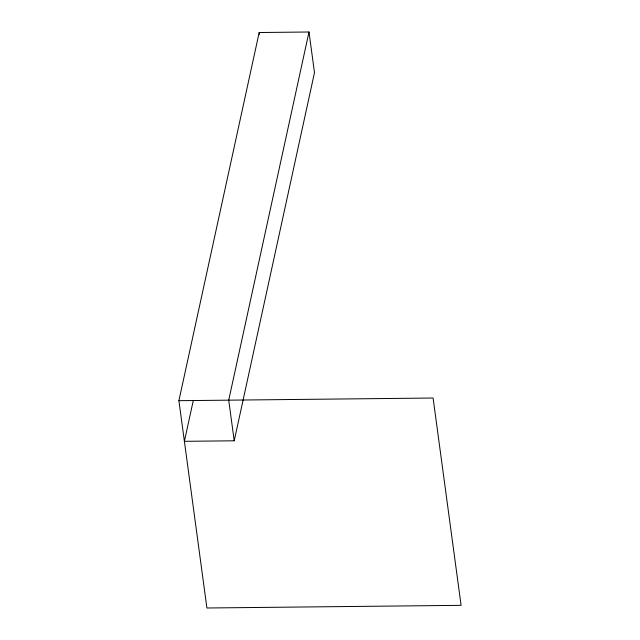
<?xml version="1.0" encoding="UTF-8"?>
<svg xmlns="http://www.w3.org/2000/svg" width="640" height="640" viewBox="0 0 640 640"><rect width="100%" height="100%" fill="white"/><g stroke="black" fill="none" stroke-linecap="round" stroke-linejoin="round"><path stroke-width="0.96" d="M178.904 400.688L433.096 398.032L461.096 605.344L206.904 608L178.904 400.688L259.176 32.52L309 32L314.488 72.632L234.216 440.8L184.392 441.32L193.336 400.304M309 32L228.72 400.168L234.216 440.8M259.176 32.52L259.432 34.456"/></g></svg>
